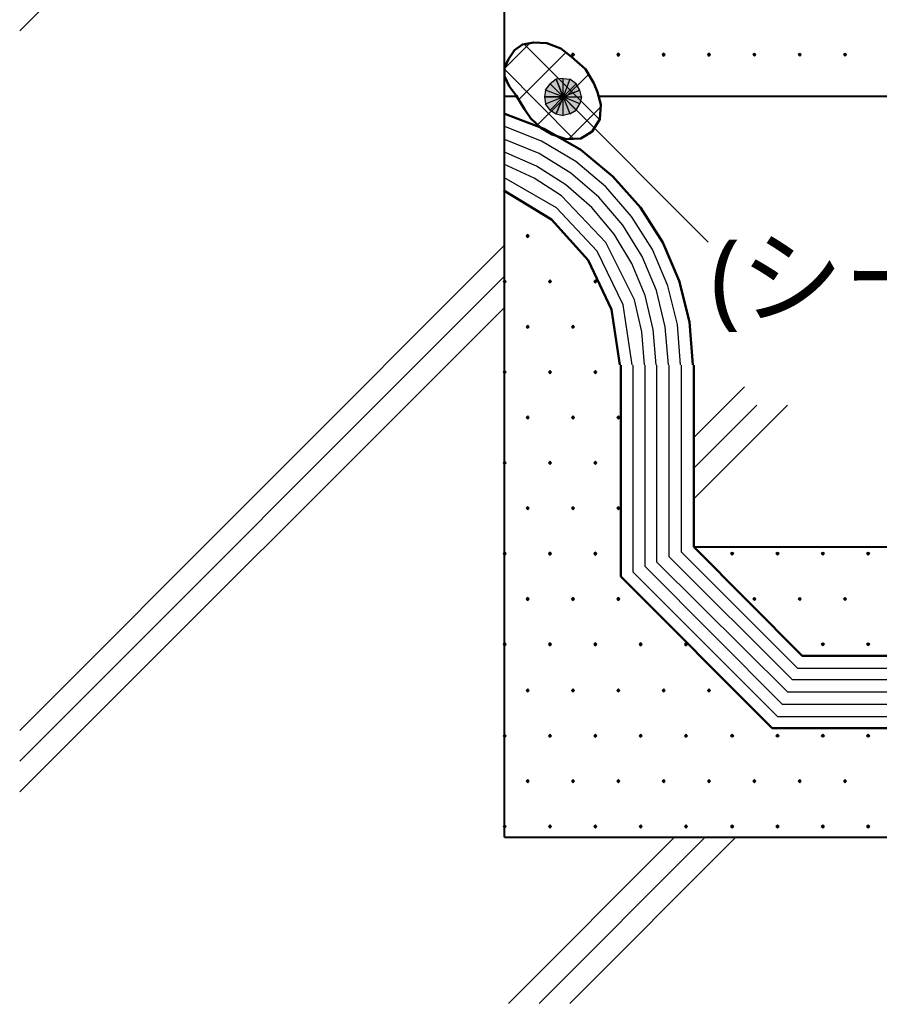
# Model space of a CAD drawing. Header units: millimetres. Extents: x 0 to 420, y 0 to 297.
# Drawn here: x 46.57 to 70.24, y 66.21 to 93.29 of the extents above; entities that cross this region are included whole.
import ezdxf
from ezdxf.enums import TextEntityAlignment as Align

# ---------------------------------------------------------------- set-up
doc = ezdxf.new("R2010")
doc.units = ezdxf.units.MM
doc.styles.add('kst32b', font='NotoSansJP-Variable.ttf')

msp = doc.modelspace()

# ---------------------------------------------------------------- hatches: boundary and pattern name
for points in [[(61.807, 92.371), (61.786, 92.35), (61.764, 92.329), (61.786, 92.308), (61.807, 92.287), (61.828, 92.308), (61.849, 92.329), (61.828, 92.35), (61.807, 92.371)], [(63.056, 92.371), (63.034, 92.35), (63.013, 92.329), (63.034, 92.308), (63.056, 92.287), (63.077, 92.308), (63.098, 92.329), (63.077, 92.35), (63.056, 92.371)], [(64.304, 92.371), (64.283, 92.35), (64.262, 92.329), (64.283, 92.308), (64.304, 92.287), (64.326, 92.308), (64.347, 92.329), (64.326, 92.35), (64.304, 92.371)], [(65.553, 92.371), (65.532, 92.35), (65.511, 92.329), (65.532, 92.308), (65.553, 92.287), (65.574, 92.308), (65.596, 92.329), (65.574, 92.35), (65.553, 92.371)], [(66.802, 92.371), (66.781, 92.35), (66.76, 92.329), (66.781, 92.308), (66.802, 92.287), (66.823, 92.308), (66.844, 92.329), (66.823, 92.35), (66.802, 92.371)], [(68.051, 92.371), (68.03, 92.35), (68.009, 92.329), (68.03, 92.308), (68.051, 92.287), (68.072, 92.308), (68.093, 92.329), (68.072, 92.35), (68.051, 92.371)], [(69.3, 92.371), (69.279, 92.35), (69.257, 92.329), (69.279, 92.308), (69.3, 92.287), (69.321, 92.308), (69.342, 92.329), (69.321, 92.35), (69.3, 92.371)], [(61.997, 91.355), (61.891, 91.525), (61.532, 91.165), (61.997, 91.355)], [(60.558, 87.376), (60.537, 87.355), (60.516, 87.334), (60.537, 87.312), (60.558, 87.291), (60.579, 87.312), (60.6, 87.334), (60.579, 87.355), (60.558, 87.376)], [(59.923, 86.127), (59.902, 86.106), (59.881, 86.085), (59.902, 86.064), (59.923, 86.043), (59.944, 86.064), (59.965, 86.085), (59.944, 86.106), (59.923, 86.127)], [(61.172, 86.127), (61.151, 86.106), (61.129, 86.085), (61.151, 86.064), (61.172, 86.043), (61.193, 86.064), (61.214, 86.085), (61.193, 86.106), (61.172, 86.127)], [(62.421, 86.127), (62.399, 86.106), (62.378, 86.085), (62.399, 86.064), (62.421, 86.043), (62.442, 86.064), (62.463, 86.085), (62.442, 86.106), (62.421, 86.127)], [(60.558, 84.878), (60.537, 84.857), (60.516, 84.836), (60.537, 84.815), (60.558, 84.794), (60.579, 84.815), (60.6, 84.836), (60.579, 84.857), (60.558, 84.878)], [(61.807, 84.878), (61.786, 84.857), (61.764, 84.836), (61.786, 84.815), (61.807, 84.794), (61.828, 84.815), (61.849, 84.836), (61.828, 84.857), (61.807, 84.878)], [(59.923, 83.629), (59.902, 83.608), (59.881, 83.587), (59.902, 83.566), (59.923, 83.545), (59.944, 83.566), (59.965, 83.587), (59.944, 83.608), (59.923, 83.629)], [(61.172, 83.629), (61.151, 83.608), (61.129, 83.587), (61.151, 83.566), (61.172, 83.545), (61.193, 83.566), (61.214, 83.587), (61.193, 83.608), (61.172, 83.629)], [(62.421, 83.629), (62.399, 83.608), (62.378, 83.587), (62.399, 83.566), (62.421, 83.545), (62.442, 83.566), (62.463, 83.587), (62.442, 83.608), (62.421, 83.629)], [(60.558, 82.381), (60.537, 82.359), (60.516, 82.338), (60.537, 82.317), (60.558, 82.296), (60.579, 82.317), (60.6, 82.338), (60.579, 82.359), (60.558, 82.381)], [(61.807, 82.381), (61.786, 82.359), (61.764, 82.338), (61.786, 82.317), (61.807, 82.296), (61.828, 82.317), (61.849, 82.338), (61.828, 82.359), (61.807, 82.381)], [(63.056, 82.381), (63.034, 82.359), (63.013, 82.338), (63.034, 82.317), (63.056, 82.296), (63.077, 82.317), (63.098, 82.338), (63.077, 82.359), (63.056, 82.381)], [(59.923, 81.132), (59.902, 81.111), (59.881, 81.089), (59.902, 81.068), (59.923, 81.047), (59.944, 81.068), (59.965, 81.089), (59.944, 81.111), (59.923, 81.132)], [(61.172, 81.132), (61.151, 81.111), (61.129, 81.089), (61.151, 81.068), (61.172, 81.047), (61.193, 81.068), (61.214, 81.089), (61.193, 81.111), (61.172, 81.132)], [(62.421, 81.132), (62.399, 81.111), (62.378, 81.089), (62.399, 81.068), (62.421, 81.047), (62.442, 81.068), (62.463, 81.089), (62.442, 81.111), (62.421, 81.132)], [(60.558, 79.883), (60.537, 79.862), (60.516, 79.841), (60.537, 79.82), (60.558, 79.798), (60.579, 79.82), (60.6, 79.841), (60.579, 79.862), (60.558, 79.883)], [(61.807, 79.883), (61.786, 79.862), (61.764, 79.841), (61.786, 79.82), (61.807, 79.798), (61.828, 79.82), (61.849, 79.841), (61.828, 79.862), (61.807, 79.883)], [(63.056, 79.883), (63.034, 79.862), (63.013, 79.841), (63.034, 79.82), (63.056, 79.798), (63.077, 79.82), (63.098, 79.841), (63.077, 79.862), (63.056, 79.883)], [(59.923, 78.634), (59.902, 78.613), (59.881, 78.592), (59.902, 78.571), (59.923, 78.549), (59.944, 78.571), (59.965, 78.592), (59.944, 78.613), (59.923, 78.634)], [(61.172, 78.634), (61.151, 78.613), (61.129, 78.592), (61.151, 78.571), (61.172, 78.549), (61.193, 78.571), (61.214, 78.592), (61.193, 78.613), (61.172, 78.634)], [(62.421, 78.634), (62.399, 78.613), (62.378, 78.592), (62.399, 78.571), (62.421, 78.549), (62.442, 78.571), (62.463, 78.592), (62.442, 78.613), (62.421, 78.634)], [(66.188, 78.634), (66.167, 78.613), (66.146, 78.592), (66.167, 78.571), (66.188, 78.549), (66.209, 78.571), (66.231, 78.592), (66.209, 78.613), (66.188, 78.634)], [(67.437, 78.634), (67.416, 78.613), (67.395, 78.592), (67.416, 78.571), (67.437, 78.549), (67.458, 78.571), (67.479, 78.592), (67.458, 78.613), (67.437, 78.634)], [(68.686, 78.634), (68.665, 78.613), (68.644, 78.592), (68.665, 78.571), (68.686, 78.549), (68.707, 78.571), (68.728, 78.592), (68.707, 78.613), (68.686, 78.634)], [(69.935, 78.634), (69.913, 78.613), (69.892, 78.592), (69.913, 78.571), (69.935, 78.549), (69.956, 78.571), (69.977, 78.592), (69.956, 78.613), (69.935, 78.634)], [(60.558, 77.385), (60.537, 77.364), (60.516, 77.343), (60.537, 77.322), (60.558, 77.301), (60.579, 77.322), (60.6, 77.343), (60.579, 77.364), (60.558, 77.385)], [(61.807, 77.385), (61.786, 77.364), (61.764, 77.343), (61.786, 77.322), (61.807, 77.301), (61.828, 77.322), (61.849, 77.343), (61.828, 77.364), (61.807, 77.385)], [(63.056, 77.385), (63.034, 77.364), (63.013, 77.343), (63.034, 77.322), (63.056, 77.301), (63.077, 77.322), (63.098, 77.343), (63.077, 77.364), (63.056, 77.385)], [(66.802, 77.385), (66.781, 77.364), (66.76, 77.343), (66.781, 77.322), (66.802, 77.301), (66.823, 77.322), (66.844, 77.343), (66.823, 77.364), (66.802, 77.385)], [(68.051, 77.385), (68.03, 77.364), (68.009, 77.343), (68.03, 77.322), (68.051, 77.301), (68.072, 77.322), (68.093, 77.343), (68.072, 77.364), (68.051, 77.385)], [(69.3, 77.385), (69.279, 77.364), (69.257, 77.343), (69.279, 77.322), (69.3, 77.301), (69.321, 77.322), (69.342, 77.343), (69.321, 77.364), (69.3, 77.385)], [(59.923, 76.137), (59.902, 76.115), (59.881, 76.094), (59.902, 76.073), (59.923, 76.052), (59.944, 76.073), (59.965, 76.094), (59.944, 76.115), (59.923, 76.137)], [(61.172, 76.137), (61.151, 76.115), (61.129, 76.094), (61.151, 76.073), (61.172, 76.052), (61.193, 76.073), (61.214, 76.094), (61.193, 76.115), (61.172, 76.137)], [(62.421, 76.137), (62.399, 76.115), (62.378, 76.094), (62.399, 76.073), (62.421, 76.052), (62.442, 76.073), (62.463, 76.094), (62.442, 76.115), (62.421, 76.137)], [(63.669, 76.137), (63.648, 76.115), (63.627, 76.094), (63.648, 76.073), (63.669, 76.052), (63.691, 76.073), (63.712, 76.094), (63.691, 76.115), (63.669, 76.137)], [(64.918, 76.137), (64.897, 76.115), (64.876, 76.094), (64.897, 76.073), (64.918, 76.052), (64.939, 76.073), (64.961, 76.094), (64.939, 76.115), (64.918, 76.137)], [(68.686, 76.137), (68.665, 76.115), (68.644, 76.094), (68.665, 76.073), (68.686, 76.052), (68.707, 76.073), (68.728, 76.094), (68.707, 76.115), (68.686, 76.137)], [(69.935, 76.137), (69.913, 76.115), (69.892, 76.094), (69.913, 76.073), (69.935, 76.052), (69.956, 76.073), (69.977, 76.094), (69.956, 76.115), (69.935, 76.137)], [(60.558, 74.866), (60.537, 74.845), (60.516, 74.824), (60.537, 74.803), (60.558, 74.782), (60.579, 74.803), (60.6, 74.824), (60.579, 74.845), (60.558, 74.866)], [(61.807, 74.866), (61.786, 74.845), (61.764, 74.824), (61.786, 74.803), (61.807, 74.782), (61.828, 74.803), (61.849, 74.824), (61.828, 74.845), (61.807, 74.866)], [(63.056, 74.866), (63.034, 74.845), (63.013, 74.824), (63.034, 74.803), (63.056, 74.782), (63.077, 74.803), (63.098, 74.824), (63.077, 74.845), (63.056, 74.866)], [(64.304, 74.866), (64.283, 74.845), (64.262, 74.824), (64.283, 74.803), (64.304, 74.782), (64.326, 74.803), (64.347, 74.824), (64.326, 74.845), (64.304, 74.866)], [(65.553, 74.866), (65.532, 74.845), (65.511, 74.824), (65.532, 74.803), (65.553, 74.782), (65.574, 74.803), (65.596, 74.824), (65.574, 74.845), (65.553, 74.866)], [(59.923, 73.618), (59.902, 73.596), (59.881, 73.575), (59.902, 73.554), (59.923, 73.533), (59.944, 73.554), (59.965, 73.575), (59.944, 73.596), (59.923, 73.618)], [(61.172, 73.618), (61.151, 73.596), (61.129, 73.575), (61.151, 73.554), (61.172, 73.533), (61.193, 73.554), (61.214, 73.575), (61.193, 73.596), (61.172, 73.618)], [(62.421, 73.618), (62.399, 73.596), (62.378, 73.575), (62.399, 73.554), (62.421, 73.533), (62.442, 73.554), (62.463, 73.575), (62.442, 73.596), (62.421, 73.618)], [(63.669, 73.618), (63.648, 73.596), (63.627, 73.575), (63.648, 73.554), (63.669, 73.533), (63.691, 73.554), (63.712, 73.575), (63.691, 73.596), (63.669, 73.618)], [(64.918, 73.618), (64.897, 73.596), (64.876, 73.575), (64.897, 73.554), (64.918, 73.533), (64.939, 73.554), (64.961, 73.575), (64.939, 73.596), (64.918, 73.618)], [(66.188, 73.618), (66.167, 73.596), (66.146, 73.575), (66.167, 73.554), (66.188, 73.533), (66.209, 73.554), (66.231, 73.575), (66.209, 73.596), (66.188, 73.618)], [(67.437, 73.618), (67.416, 73.596), (67.395, 73.575), (67.416, 73.554), (67.437, 73.533), (67.458, 73.554), (67.479, 73.575), (67.458, 73.596), (67.437, 73.618)], [(68.686, 73.618), (68.665, 73.596), (68.644, 73.575), (68.665, 73.554), (68.686, 73.533), (68.707, 73.554), (68.728, 73.575), (68.707, 73.596), (68.686, 73.618)], [(69.935, 73.618), (69.913, 73.596), (69.892, 73.575), (69.913, 73.554), (69.935, 73.533), (69.956, 73.554), (69.977, 73.575), (69.956, 73.596), (69.935, 73.618)], [(60.558, 72.369), (60.537, 72.348), (60.516, 72.327), (60.537, 72.305), (60.558, 72.284), (60.579, 72.305), (60.6, 72.327), (60.579, 72.348), (60.558, 72.369)], [(61.807, 72.369), (61.786, 72.348), (61.764, 72.327), (61.786, 72.305), (61.807, 72.284), (61.828, 72.305), (61.849, 72.327), (61.828, 72.348), (61.807, 72.369)], [(63.056, 72.369), (63.034, 72.348), (63.013, 72.327), (63.034, 72.305), (63.056, 72.284), (63.077, 72.305), (63.098, 72.327), (63.077, 72.348), (63.056, 72.369)], [(64.304, 72.369), (64.283, 72.348), (64.262, 72.327), (64.283, 72.305), (64.304, 72.284), (64.326, 72.305), (64.347, 72.327), (64.326, 72.348), (64.304, 72.369)], [(65.553, 72.369), (65.532, 72.348), (65.511, 72.327), (65.532, 72.305), (65.553, 72.284), (65.574, 72.305), (65.596, 72.327), (65.574, 72.348), (65.553, 72.369)], [(66.802, 72.369), (66.781, 72.348), (66.76, 72.327), (66.781, 72.305), (66.802, 72.284), (66.823, 72.305), (66.844, 72.327), (66.823, 72.348), (66.802, 72.369)], [(68.051, 72.369), (68.03, 72.348), (68.009, 72.327), (68.03, 72.305), (68.051, 72.284), (68.072, 72.305), (68.093, 72.327), (68.072, 72.348), (68.051, 72.369)], [(69.3, 72.369), (69.279, 72.348), (69.257, 72.327), (69.279, 72.305), (69.3, 72.284), (69.321, 72.305), (69.342, 72.327), (69.321, 72.348), (69.3, 72.369)], [(59.923, 71.12), (59.902, 71.099), (59.881, 71.078), (59.902, 71.056), (59.923, 71.035), (59.944, 71.056), (59.965, 71.078), (59.944, 71.099), (59.923, 71.12)], [(61.172, 71.12), (61.151, 71.099), (61.129, 71.078), (61.151, 71.056), (61.172, 71.035), (61.193, 71.056), (61.214, 71.078), (61.193, 71.099), (61.172, 71.12)], [(62.421, 71.12), (62.399, 71.099), (62.378, 71.078), (62.399, 71.056), (62.421, 71.035), (62.442, 71.056), (62.463, 71.078), (62.442, 71.099), (62.421, 71.12)], [(63.669, 71.12), (63.648, 71.099), (63.627, 71.078), (63.648, 71.056), (63.669, 71.035), (63.691, 71.056), (63.712, 71.078), (63.691, 71.099), (63.669, 71.12)], [(64.918, 71.12), (64.897, 71.099), (64.876, 71.078), (64.897, 71.056), (64.918, 71.035), (64.939, 71.056), (64.961, 71.078), (64.939, 71.099), (64.918, 71.12)], [(66.188, 71.12), (66.167, 71.099), (66.146, 71.078), (66.167, 71.056), (66.188, 71.035), (66.209, 71.056), (66.231, 71.078), (66.209, 71.099), (66.188, 71.12)], [(67.437, 71.12), (67.416, 71.099), (67.395, 71.078), (67.416, 71.056), (67.437, 71.035), (67.458, 71.056), (67.479, 71.078), (67.458, 71.099), (67.437, 71.12)], [(68.686, 71.12), (68.665, 71.099), (68.644, 71.078), (68.665, 71.056), (68.686, 71.035), (68.707, 71.056), (68.728, 71.078), (68.707, 71.099), (68.686, 71.12)], [(69.935, 71.12), (69.913, 71.099), (69.892, 71.078), (69.913, 71.056), (69.935, 71.035), (69.956, 71.056), (69.977, 71.078), (69.956, 71.099), (69.935, 71.12)]]:
    msp.add_hatch(color=7).paths.add_polyline_path(points)
h = msp.add_hatch(color=7)
h.paths.add_polyline_path([(61.341, 91.652), (61.172, 91.525), (61.532, 91.165), (61.341, 91.652)])
h.paths.add_polyline_path([(61.172, 91.525), (61.532, 91.165), (61.045, 91.355), (61.172, 91.525)])
h.paths.add_polyline_path([(61.532, 91.165), (61.045, 91.355), (61.024, 91.165), (61.532, 91.165)])
h = msp.add_hatch(color=7)
h.paths.add_polyline_path([(61.891, 91.525), (61.722, 91.652), (61.532, 91.165), (61.891, 91.525)])
h.paths.add_polyline_path([(61.722, 91.652), (61.532, 91.165), (61.532, 91.673), (61.722, 91.652)])
h.paths.add_polyline_path([(61.532, 91.165), (61.532, 91.673), (61.341, 91.652), (61.532, 91.165)])
h = msp.add_hatch(color=7)
h.paths.add_polyline_path([(61.891, 90.805), (61.997, 90.974), (61.532, 91.165), (61.891, 90.805)])
h.paths.add_polyline_path([(61.997, 90.974), (61.532, 91.165), (62.04, 91.165), (61.997, 90.974)])
h.paths.add_polyline_path([(61.532, 91.165), (62.04, 91.165), (61.997, 91.355), (61.532, 91.165)])
h = msp.add_hatch(color=7)
h.paths.add_polyline_path([(61.024, 91.165), (61.045, 90.974), (61.532, 91.165), (61.024, 91.165)])
h.paths.add_polyline_path([(61.045, 90.974), (61.532, 91.165), (61.172, 90.805), (61.045, 90.974)])
h.paths.add_polyline_path([(61.532, 91.165), (61.172, 90.805), (61.341, 90.699), (61.532, 91.165)])
h = msp.add_hatch(color=7)
h.paths.add_polyline_path([(61.341, 90.699), (61.532, 90.657), (61.532, 91.165), (61.341, 90.699)])
h.paths.add_polyline_path([(61.532, 90.657), (61.532, 91.165), (61.722, 90.699), (61.532, 90.657)])
h.paths.add_polyline_path([(61.532, 91.165), (61.722, 90.699), (61.891, 90.805), (61.532, 91.165)])

# ---------------------------------------------------------------- linework, layer by layer
at = {"lineweight": 13}
for points in [[(51.753, 98.171), (46.567, 92.985)], [(59.923, 91.948), (60.621, 92.646)], [(60.325, 91.101), (61.616, 92.393)], [(62.548, 90.53), (60.473, 92.604)], [(61.828, 90.001), (59.923, 91.927)], [(60.833, 90.403), (62.23, 91.779)], [(61.532, 91.165), (65.532, 87.164)], [(61.68, 90.001), (62.569, 90.89)], [(64.77, 83.788), (64.679, 84.902), (64.416, 85.966), (63.992, 86.963), (63.42, 87.877), (62.713, 88.69), (61.883, 89.386), (60.942, 89.948), (59.902, 90.359)], [(64.431, 83.788), (64.347, 84.834), (64.103, 85.834), (63.71, 86.773), (63.178, 87.634), (62.521, 88.404), (61.747, 89.066), (60.87, 89.605), (59.9, 90.005)], [(64.093, 83.788), (64.015, 84.766), (63.79, 85.702), (63.427, 86.581), (62.936, 87.391), (62.328, 88.117), (61.612, 88.745), (60.799, 89.26), (59.899, 89.649)], [(63.775, 83.788), (63.704, 84.701), (63.497, 85.575), (62.711, 87.16), (61.489, 88.439), (60.738, 88.932), (59.904, 89.31)], [(63.437, 83.788), (63.184, 85.443), (62.468, 86.916), (61.353, 88.116), (59.902, 88.949)], [(59.923, 87.08), (46.567, 73.723)], [(59.923, 86.233), (46.567, 72.877)], [(59.923, 85.365), (46.567, 72.03)], [(63.458, 78.084), (63.458, 83.778)], [(63.796, 78.232), (63.796, 83.778)], [(64.114, 78.359), (64.114, 83.778)], [(64.453, 78.507), (64.453, 83.778)], [(64.791, 78.634), (64.791, 83.778)], [(66.527, 83.185), (65.13, 81.788)], [(67.712, 82.677), (65.13, 80.095)], [(66.866, 82.677), (65.13, 80.941)], [(64.791, 78.634), (67.987, 75.438)], [(64.114, 78.359), (67.712, 74.782)], [(64.453, 78.507), (67.839, 75.121)], [(63.458, 78.084), (67.437, 74.104)], [(63.796, 78.232), (67.564, 74.443)], [(67.987, 75.438), (90.128, 75.438)], [(67.839, 75.121), (90.128, 75.121)], [(67.712, 74.782), (90.128, 74.782)], [(67.564, 74.443), (90.128, 74.443)], [(67.437, 74.104), (90.128, 74.104)], [(64.601, 70.781), (60.029, 66.209)], [(65.447, 70.781), (60.875, 66.209)], [(66.294, 70.781), (61.722, 66.209)]]:
    msp.add_lwpolyline(points, dxfattribs=at)
at = {"lineweight": 25}
for points in [[(59.923, 70.781), (59.923, 98.171)], [(59.923, 91.186), (60.283, 91.186)], [(62.526, 91.186), (90.128, 91.186)], [(65.13, 78.782), (90.128, 78.782)], [(59.923, 70.781), (90.128, 70.781)]]:
    msp.add_lwpolyline(points, dxfattribs=at)
at = {"lineweight": 30}
msp.add_lwpolyline([(59.923, 91.969), (60.029, 92.202), (60.198, 92.456), (60.41, 92.604), (60.727, 92.668), (61.087, 92.646), (61.468, 92.498), (61.764, 92.266), (62.145, 91.927), (62.378, 91.546), (62.484, 91.292), (62.569, 90.953), (62.548, 90.551), (62.336, 90.212), (62.018, 90.022), (61.616, 90.001), (61.235, 90.128), (60.918, 90.318), (60.643, 90.572), (60.473, 90.826), (60.24, 91.207), (60.05, 91.461), (59.923, 91.736)], close=True, dxfattribs=at)
at = {"lineweight": 0}
for points in [[(61.807, 92.371), (61.786, 92.35), (61.764, 92.329), (61.786, 92.308), (61.807, 92.287), (61.828, 92.308), (61.849, 92.329), (61.828, 92.35)], [(63.056, 92.371), (63.034, 92.35), (63.013, 92.329), (63.034, 92.308), (63.056, 92.287), (63.077, 92.308), (63.098, 92.329), (63.077, 92.35)], [(64.304, 92.371), (64.283, 92.35), (64.262, 92.329), (64.283, 92.308), (64.304, 92.287), (64.326, 92.308), (64.347, 92.329), (64.326, 92.35)], [(65.553, 92.371), (65.532, 92.35), (65.511, 92.329), (65.532, 92.308), (65.553, 92.287), (65.574, 92.308), (65.596, 92.329), (65.574, 92.35)], [(66.802, 92.371), (66.781, 92.35), (66.76, 92.329), (66.781, 92.308), (66.802, 92.287), (66.823, 92.308), (66.844, 92.329), (66.823, 92.35)], [(68.051, 92.371), (68.03, 92.35), (68.009, 92.329), (68.03, 92.308), (68.051, 92.287), (68.072, 92.308), (68.093, 92.329), (68.072, 92.35)], [(69.3, 92.371), (69.279, 92.35), (69.257, 92.329), (69.279, 92.308), (69.3, 92.287), (69.321, 92.308), (69.342, 92.329), (69.321, 92.35)], [(61.341, 91.652), (61.172, 91.525), (61.532, 91.165)], [(61.532, 91.165), (61.532, 91.673), (61.341, 91.652)], [(61.722, 91.652), (61.532, 91.165), (61.532, 91.673)], [(61.891, 91.525), (61.722, 91.652), (61.532, 91.165)], [(61.532, 91.165), (61.045, 91.355), (61.024, 91.165)], [(61.172, 91.525), (61.532, 91.165), (61.045, 91.355)], [(61.997, 91.355), (61.891, 91.525), (61.532, 91.165)], [(61.532, 91.165), (62.04, 91.165), (61.997, 91.355)], [(61.024, 91.165), (61.045, 90.974), (61.532, 91.165)], [(61.045, 90.974), (61.532, 91.165), (61.172, 90.805)], [(61.532, 91.165), (61.172, 90.805), (61.341, 90.699)], [(61.341, 90.699), (61.532, 90.657), (61.532, 91.165)], [(61.532, 90.657), (61.532, 91.165), (61.722, 90.699)], [(61.532, 91.165), (61.722, 90.699), (61.891, 90.805)], [(61.891, 90.805), (61.997, 90.974), (61.532, 91.165)], [(61.997, 90.974), (61.532, 91.165), (62.04, 91.165)], [(60.558, 87.376), (60.537, 87.355), (60.516, 87.334), (60.537, 87.312), (60.558, 87.291), (60.579, 87.312), (60.6, 87.334), (60.579, 87.355)], [(59.923, 86.127), (59.902, 86.106), (59.881, 86.085), (59.902, 86.064), (59.923, 86.043), (59.944, 86.064), (59.965, 86.085), (59.944, 86.106)], [(61.172, 86.127), (61.151, 86.106), (61.129, 86.085), (61.151, 86.064), (61.172, 86.043), (61.193, 86.064), (61.214, 86.085), (61.193, 86.106)], [(62.421, 86.127), (62.399, 86.106), (62.378, 86.085), (62.399, 86.064), (62.421, 86.043), (62.442, 86.064), (62.463, 86.085), (62.442, 86.106)], [(60.558, 84.878), (60.537, 84.857), (60.516, 84.836), (60.537, 84.815), (60.558, 84.794), (60.579, 84.815), (60.6, 84.836), (60.579, 84.857)], [(61.807, 84.878), (61.786, 84.857), (61.764, 84.836), (61.786, 84.815), (61.807, 84.794), (61.828, 84.815), (61.849, 84.836), (61.828, 84.857)], [(59.923, 83.629), (59.902, 83.608), (59.881, 83.587), (59.902, 83.566), (59.923, 83.545), (59.944, 83.566), (59.965, 83.587), (59.944, 83.608)], [(61.172, 83.629), (61.151, 83.608), (61.129, 83.587), (61.151, 83.566), (61.172, 83.545), (61.193, 83.566), (61.214, 83.587), (61.193, 83.608)], [(62.421, 83.629), (62.399, 83.608), (62.378, 83.587), (62.399, 83.566), (62.421, 83.545), (62.442, 83.566), (62.463, 83.587), (62.442, 83.608)], [(60.558, 82.381), (60.537, 82.359), (60.516, 82.338), (60.537, 82.317), (60.558, 82.296), (60.579, 82.317), (60.6, 82.338), (60.579, 82.359)], [(61.807, 82.381), (61.786, 82.359), (61.764, 82.338), (61.786, 82.317), (61.807, 82.296), (61.828, 82.317), (61.849, 82.338), (61.828, 82.359)], [(63.056, 82.381), (63.034, 82.359), (63.013, 82.338), (63.034, 82.317), (63.056, 82.296), (63.077, 82.317), (63.098, 82.338), (63.077, 82.359)], [(59.923, 81.132), (59.902, 81.111), (59.881, 81.089), (59.902, 81.068), (59.923, 81.047), (59.944, 81.068), (59.965, 81.089), (59.944, 81.111)], [(61.172, 81.132), (61.151, 81.111), (61.129, 81.089), (61.151, 81.068), (61.172, 81.047), (61.193, 81.068), (61.214, 81.089), (61.193, 81.111)], [(62.421, 81.132), (62.399, 81.111), (62.378, 81.089), (62.399, 81.068), (62.421, 81.047), (62.442, 81.068), (62.463, 81.089), (62.442, 81.111)], [(60.558, 79.883), (60.537, 79.862), (60.516, 79.841), (60.537, 79.82), (60.558, 79.798), (60.579, 79.82), (60.6, 79.841), (60.579, 79.862)], [(61.807, 79.883), (61.786, 79.862), (61.764, 79.841), (61.786, 79.82), (61.807, 79.798), (61.828, 79.82), (61.849, 79.841), (61.828, 79.862)], [(63.056, 79.883), (63.034, 79.862), (63.013, 79.841), (63.034, 79.82), (63.056, 79.798), (63.077, 79.82), (63.098, 79.841), (63.077, 79.862)], [(59.923, 78.634), (59.902, 78.613), (59.881, 78.592), (59.902, 78.571), (59.923, 78.549), (59.944, 78.571), (59.965, 78.592), (59.944, 78.613)], [(61.172, 78.634), (61.151, 78.613), (61.129, 78.592), (61.151, 78.571), (61.172, 78.549), (61.193, 78.571), (61.214, 78.592), (61.193, 78.613)], [(62.421, 78.634), (62.399, 78.613), (62.378, 78.592), (62.399, 78.571), (62.421, 78.549), (62.442, 78.571), (62.463, 78.592), (62.442, 78.613)], [(66.188, 78.634), (66.167, 78.613), (66.146, 78.592), (66.167, 78.571), (66.188, 78.549), (66.209, 78.571), (66.231, 78.592), (66.209, 78.613)], [(67.437, 78.634), (67.416, 78.613), (67.395, 78.592), (67.416, 78.571), (67.437, 78.549), (67.458, 78.571), (67.479, 78.592), (67.458, 78.613)], [(68.686, 78.634), (68.665, 78.613), (68.644, 78.592), (68.665, 78.571), (68.686, 78.549), (68.707, 78.571), (68.728, 78.592), (68.707, 78.613)], [(69.935, 78.634), (69.913, 78.613), (69.892, 78.592), (69.913, 78.571), (69.935, 78.549), (69.956, 78.571), (69.977, 78.592), (69.956, 78.613)], [(60.558, 77.385), (60.537, 77.364), (60.516, 77.343), (60.537, 77.322), (60.558, 77.301), (60.579, 77.322), (60.6, 77.343), (60.579, 77.364)], [(61.807, 77.385), (61.786, 77.364), (61.764, 77.343), (61.786, 77.322), (61.807, 77.301), (61.828, 77.322), (61.849, 77.343), (61.828, 77.364)], [(63.056, 77.385), (63.034, 77.364), (63.013, 77.343), (63.034, 77.322), (63.056, 77.301), (63.077, 77.322), (63.098, 77.343), (63.077, 77.364)], [(66.802, 77.385), (66.781, 77.364), (66.76, 77.343), (66.781, 77.322), (66.802, 77.301), (66.823, 77.322), (66.844, 77.343), (66.823, 77.364)], [(68.051, 77.385), (68.03, 77.364), (68.009, 77.343), (68.03, 77.322), (68.051, 77.301), (68.072, 77.322), (68.093, 77.343), (68.072, 77.364)], [(69.3, 77.385), (69.279, 77.364), (69.257, 77.343), (69.279, 77.322), (69.3, 77.301), (69.321, 77.322), (69.342, 77.343), (69.321, 77.364)], [(59.923, 76.137), (59.902, 76.115), (59.881, 76.094), (59.902, 76.073), (59.923, 76.052), (59.944, 76.073), (59.965, 76.094), (59.944, 76.115)], [(61.172, 76.137), (61.151, 76.115), (61.129, 76.094), (61.151, 76.073), (61.172, 76.052), (61.193, 76.073), (61.214, 76.094), (61.193, 76.115)], [(62.421, 76.137), (62.399, 76.115), (62.378, 76.094), (62.399, 76.073), (62.421, 76.052), (62.442, 76.073), (62.463, 76.094), (62.442, 76.115)], [(63.669, 76.137), (63.648, 76.115), (63.627, 76.094), (63.648, 76.073), (63.669, 76.052), (63.691, 76.073), (63.712, 76.094), (63.691, 76.115)], [(64.918, 76.137), (64.897, 76.115), (64.876, 76.094), (64.897, 76.073), (64.918, 76.052), (64.939, 76.073), (64.961, 76.094), (64.939, 76.115)], [(68.686, 76.137), (68.665, 76.115), (68.644, 76.094), (68.665, 76.073), (68.686, 76.052), (68.707, 76.073), (68.728, 76.094), (68.707, 76.115)], [(69.935, 76.137), (69.913, 76.115), (69.892, 76.094), (69.913, 76.073), (69.935, 76.052), (69.956, 76.073), (69.977, 76.094), (69.956, 76.115)], [(60.558, 74.866), (60.537, 74.845), (60.516, 74.824), (60.537, 74.803), (60.558, 74.782), (60.579, 74.803), (60.6, 74.824), (60.579, 74.845)], [(61.807, 74.866), (61.786, 74.845), (61.764, 74.824), (61.786, 74.803), (61.807, 74.782), (61.828, 74.803), (61.849, 74.824), (61.828, 74.845)], [(63.056, 74.866), (63.034, 74.845), (63.013, 74.824), (63.034, 74.803), (63.056, 74.782), (63.077, 74.803), (63.098, 74.824), (63.077, 74.845)], [(64.304, 74.866), (64.283, 74.845), (64.262, 74.824), (64.283, 74.803), (64.304, 74.782), (64.326, 74.803), (64.347, 74.824), (64.326, 74.845)], [(65.553, 74.866), (65.532, 74.845), (65.511, 74.824), (65.532, 74.803), (65.553, 74.782), (65.574, 74.803), (65.596, 74.824), (65.574, 74.845)], [(59.923, 73.618), (59.902, 73.596), (59.881, 73.575), (59.902, 73.554), (59.923, 73.533), (59.944, 73.554), (59.965, 73.575), (59.944, 73.596)], [(61.172, 73.618), (61.151, 73.596), (61.129, 73.575), (61.151, 73.554), (61.172, 73.533), (61.193, 73.554), (61.214, 73.575), (61.193, 73.596)], [(62.421, 73.618), (62.399, 73.596), (62.378, 73.575), (62.399, 73.554), (62.421, 73.533), (62.442, 73.554), (62.463, 73.575), (62.442, 73.596)], [(63.669, 73.618), (63.648, 73.596), (63.627, 73.575), (63.648, 73.554), (63.669, 73.533), (63.691, 73.554), (63.712, 73.575), (63.691, 73.596)], [(64.918, 73.618), (64.897, 73.596), (64.876, 73.575), (64.897, 73.554), (64.918, 73.533), (64.939, 73.554), (64.961, 73.575), (64.939, 73.596)], [(66.188, 73.618), (66.167, 73.596), (66.146, 73.575), (66.167, 73.554), (66.188, 73.533), (66.209, 73.554), (66.231, 73.575), (66.209, 73.596)], [(67.437, 73.618), (67.416, 73.596), (67.395, 73.575), (67.416, 73.554), (67.437, 73.533), (67.458, 73.554), (67.479, 73.575), (67.458, 73.596)], [(68.686, 73.618), (68.665, 73.596), (68.644, 73.575), (68.665, 73.554), (68.686, 73.533), (68.707, 73.554), (68.728, 73.575), (68.707, 73.596)], [(69.935, 73.618), (69.913, 73.596), (69.892, 73.575), (69.913, 73.554), (69.935, 73.533), (69.956, 73.554), (69.977, 73.575), (69.956, 73.596)], [(60.558, 72.369), (60.537, 72.348), (60.516, 72.327), (60.537, 72.305), (60.558, 72.284), (60.579, 72.305), (60.6, 72.327), (60.579, 72.348)], [(61.807, 72.369), (61.786, 72.348), (61.764, 72.327), (61.786, 72.305), (61.807, 72.284), (61.828, 72.305), (61.849, 72.327), (61.828, 72.348)], [(63.056, 72.369), (63.034, 72.348), (63.013, 72.327), (63.034, 72.305), (63.056, 72.284), (63.077, 72.305), (63.098, 72.327), (63.077, 72.348)], [(64.304, 72.369), (64.283, 72.348), (64.262, 72.327), (64.283, 72.305), (64.304, 72.284), (64.326, 72.305), (64.347, 72.327), (64.326, 72.348)], [(65.553, 72.369), (65.532, 72.348), (65.511, 72.327), (65.532, 72.305), (65.553, 72.284), (65.574, 72.305), (65.596, 72.327), (65.574, 72.348)], [(66.802, 72.369), (66.781, 72.348), (66.76, 72.327), (66.781, 72.305), (66.802, 72.284), (66.823, 72.305), (66.844, 72.327), (66.823, 72.348)], [(68.051, 72.369), (68.03, 72.348), (68.009, 72.327), (68.03, 72.305), (68.051, 72.284), (68.072, 72.305), (68.093, 72.327), (68.072, 72.348)], [(69.3, 72.369), (69.279, 72.348), (69.257, 72.327), (69.279, 72.305), (69.3, 72.284), (69.321, 72.305), (69.342, 72.327), (69.321, 72.348)], [(59.923, 71.12), (59.902, 71.099), (59.881, 71.078), (59.902, 71.056), (59.923, 71.035), (59.944, 71.056), (59.965, 71.078), (59.944, 71.099)], [(61.172, 71.12), (61.151, 71.099), (61.129, 71.078), (61.151, 71.056), (61.172, 71.035), (61.193, 71.056), (61.214, 71.078), (61.193, 71.099)], [(62.421, 71.12), (62.399, 71.099), (62.378, 71.078), (62.399, 71.056), (62.421, 71.035), (62.442, 71.056), (62.463, 71.078), (62.442, 71.099)], [(63.669, 71.12), (63.648, 71.099), (63.627, 71.078), (63.648, 71.056), (63.669, 71.035), (63.691, 71.056), (63.712, 71.078), (63.691, 71.099)], [(64.918, 71.12), (64.897, 71.099), (64.876, 71.078), (64.897, 71.056), (64.918, 71.035), (64.939, 71.056), (64.961, 71.078), (64.939, 71.099)], [(66.188, 71.12), (66.167, 71.099), (66.146, 71.078), (66.167, 71.056), (66.188, 71.035), (66.209, 71.056), (66.231, 71.078), (66.209, 71.099)], [(67.437, 71.12), (67.416, 71.099), (67.395, 71.078), (67.416, 71.056), (67.437, 71.035), (67.458, 71.056), (67.479, 71.078), (67.458, 71.099)], [(68.686, 71.12), (68.665, 71.099), (68.644, 71.078), (68.665, 71.056), (68.686, 71.035), (68.707, 71.056), (68.728, 71.078), (68.707, 71.099)], [(69.935, 71.12), (69.913, 71.099), (69.892, 71.078), (69.913, 71.056), (69.935, 71.035), (69.956, 71.056), (69.977, 71.078), (69.956, 71.099)]]:
    msp.add_lwpolyline(points, close=True, dxfattribs=at)
at = {"lineweight": 30}
for points in [[(65.109, 83.788), (65.011, 84.971), (64.729, 86.099), (64.275, 87.154), (63.662, 88.119), (62.905, 88.976), (62.017, 89.705), (61.012, 90.29), (59.903, 90.712)], [(63.098, 83.788), (62.87, 85.309), (62.225, 86.671), (61.217, 87.79), (59.9, 88.585)], [(63.119, 77.957), (63.119, 83.778)], [(65.13, 78.782), (65.13, 83.778)], [(65.13, 78.782), (68.114, 75.777)], [(63.119, 77.957), (67.289, 73.787)], [(68.114, 75.777), (90.128, 75.777)], [(67.289, 73.787), (90.128, 73.787)]]:
    msp.add_lwpolyline(points, dxfattribs=at)

# ---------------------------------------------------------------- texts
at = {"style": 'kst32b'}
msp.add_text('(シール材)', height=2.0791, dxfattribs=at).set_placement((65.596, 85.154), (78.59, 85.154), align=Align.FIT)

doc.saveas('drawing.dxf')
